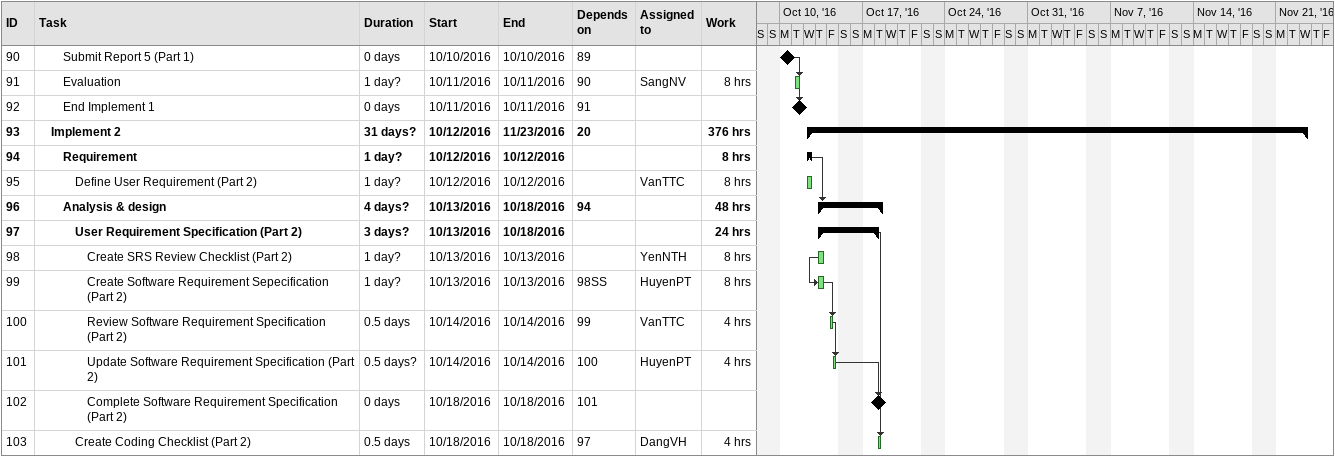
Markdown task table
| ID | Level | Task | Duration | Start | Finish | Predecessors | Resources | Work (h) |
|---|---|---|---|---|---|---|---|---|
| 90 | 3 | Submit Report 5 (Part 1) | 0d | 2016-10-10 | 2016-10-10 | 89 |  |  |
| 91 | 3 | Evaluation | 1d? | 2016-10-11 | 2016-10-11 | 90 | SangNV | 8 |
| 92 | 3 | End Implement 1 | 0d | 2016-10-11 | 2016-10-11 | 91 |  |  |
| 93 | 2 | **Implement 2** | 31d? | 2016-10-12 | 2016-11-23 | 20 |  | 376 |
| 94 | 3 | **Requirement** | 1d? | 2016-10-12 | 2016-10-12 |  |  | 8 |
| 95 | 4 | Define User Requirement (Part 2) | 1d? | 2016-10-12 | 2016-10-12 |  | VanTTC | 8 |
| 96 | 3 | **Analysis & design** | 4d? | 2016-10-13 | 2016-10-18 | 94 |  | 48 |
| 97 | 4 | **User Requirement Specification (Part 2)** | 3d? | 2016-10-13 | 2016-10-18 |  |  | 24 |
| 98 | 5 | Create SRS Review Checklist (Part 2) | 1d? | 2016-10-13 | 2016-10-13 |  | YenNTH | 8 |
| 99 | 5 | Create Software Requirement Sepecification (Part 2) | 1d? | 2016-10-13 | 2016-10-13 | 98SS | HuyenPT | 8 |
| 100 | 5 | Review Software Requirement Specification (Part 2) | 0.5d | 2016-10-14 | 2016-10-14 | 99 | VanTTC | 4 |
| 101 | 5 | Update Software Requirement Specification (Part 2) | 0.5d? | 2016-10-14 | 2016-10-14 | 100 | HuyenPT | 4 |
| 102 | 5 | Complete Software Requirement Specification (Part 2) | 0d | 2016-10-18 | 2016-10-18 | 101 |  |  |
| 103 | 4 | Create Coding Checklist (Part 2) | 0.5d | 2016-10-18 | 2016-10-18 | 97 | DangVH | 4 |
